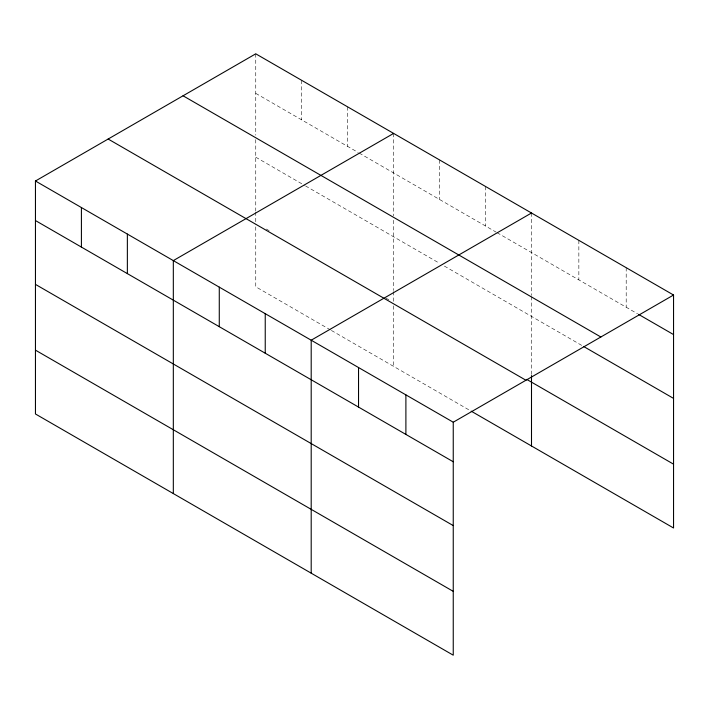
<?xml version="1.0" encoding="UTF-8"?>
<svg xmlns="http://www.w3.org/2000/svg" width="709" height="709" viewBox="0 0 709 709"><rect width="100%" height="100%" fill="white"/><g stroke="black" fill="none" stroke-linecap="round" stroke-linejoin="round"><path stroke-width="0.53" stroke-dasharray="3.54 2.66" d="M255.754 53.813L255.754 135.18M255.754 93.358L358.205 152.506M359.162 153.055L496.078 232.109M497.036 232.658L637.568 313.795M255.754 157.185L304.586 185.377M305.544 185.935L439.589 263.323M444.375 266.088L582.638 345.912M266.292 229.034L269.163 230.691M385.971 298.134L388.842 299.792M330.438 329.898L255.754 286.782L255.754 224.053M331.395 330.456L470.227 410.608M626.198 267.683L626.198 307.236M578.854 240.351L578.854 279.895M531.502 213.01L531.502 295.476M531.502 296.575L531.502 374.485M485.541 186.476L485.541 226.02M439.589 159.942L439.589 199.495M393.628 133.407L393.628 215.882M393.628 220.277L393.628 290.495M393.628 291.594L393.628 302.557M393.628 305.854L393.628 366.385M347.667 106.882L347.667 146.426M301.715 80.347L301.715 119.892M255.754 139.584L255.754 210.901M255.754 211.991L255.754 222.954"/><path stroke-width="1.06" d="M35.45 181.008L453.246 422.218L453.246 655.187L35.45 413.976L35.45 181.008L255.754 53.813L673.55 295.024L673.55 527.992L471.184 411.158M393.628 133.407L173.324 260.602L173.324 493.579M531.502 213.01L311.198 340.205L311.198 573.173M453.246 422.218L673.55 295.024M638.508 314.344L673.55 334.568M183.055 95.786L600.851 336.997M583.587 346.462L673.55 398.396M526.716 379.386L673.55 464.165M108.149 139.035L525.945 380.246M35.45 220.552L453.246 461.763M35.45 284.38L453.246 525.591M35.45 350.149L453.246 591.359M531.502 375.575L531.502 445.988M405.894 394.878L405.894 434.422M358.541 367.537L358.541 407.09M265.237 313.67L265.237 353.215M219.276 287.136L219.276 326.681M127.363 234.067L127.363 273.621M81.411 207.533L81.411 247.087"/></g></svg>
